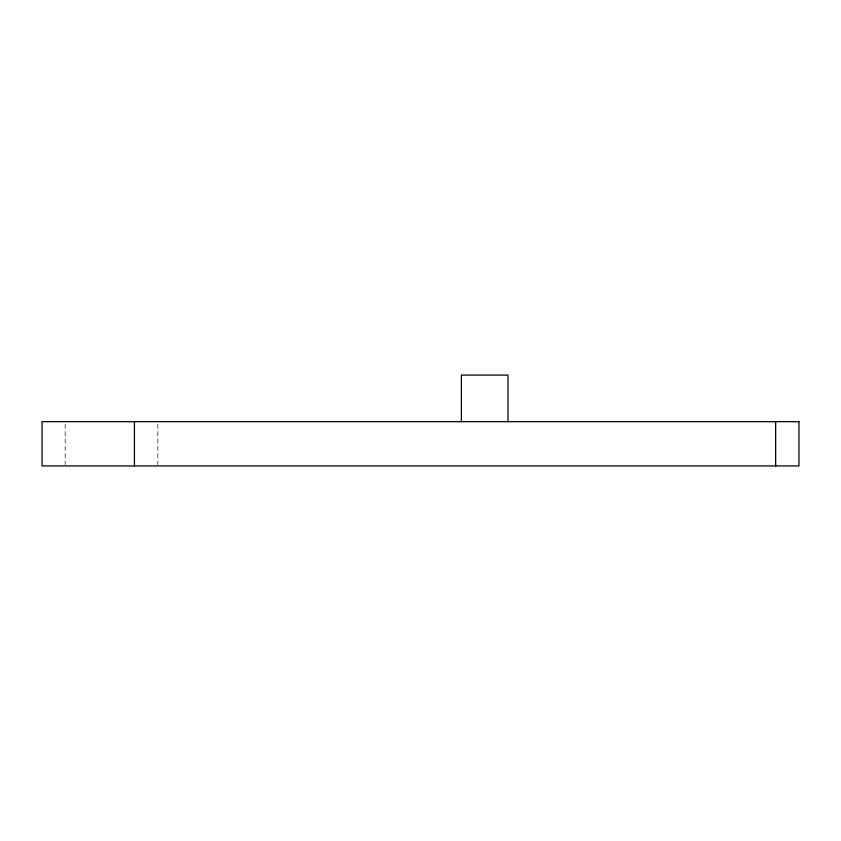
<?xml version="1.0" encoding="UTF-8"?>
<svg xmlns="http://www.w3.org/2000/svg" width="841" height="841" viewBox="0 0 841 841"><rect width="100%" height="100%" fill="white"/><g stroke="black" fill="none" stroke-linecap="round" stroke-linejoin="round"><path stroke-width="0.63" stroke-dasharray="4.21 3.15" d="M157.824 424.263L157.824 464.631M65.156 424.263L65.156 464.631"/><path stroke-width="1.26" d="M775.654 421.667L775.654 465.925M507.996 421.667L507.996 375.075L461.394 375.075L461.394 421.667M134.423 421.667L134.423 465.925M798.95 421.667L42.05 421.667L42.05 465.925L798.95 465.925L798.95 421.667"/></g></svg>
